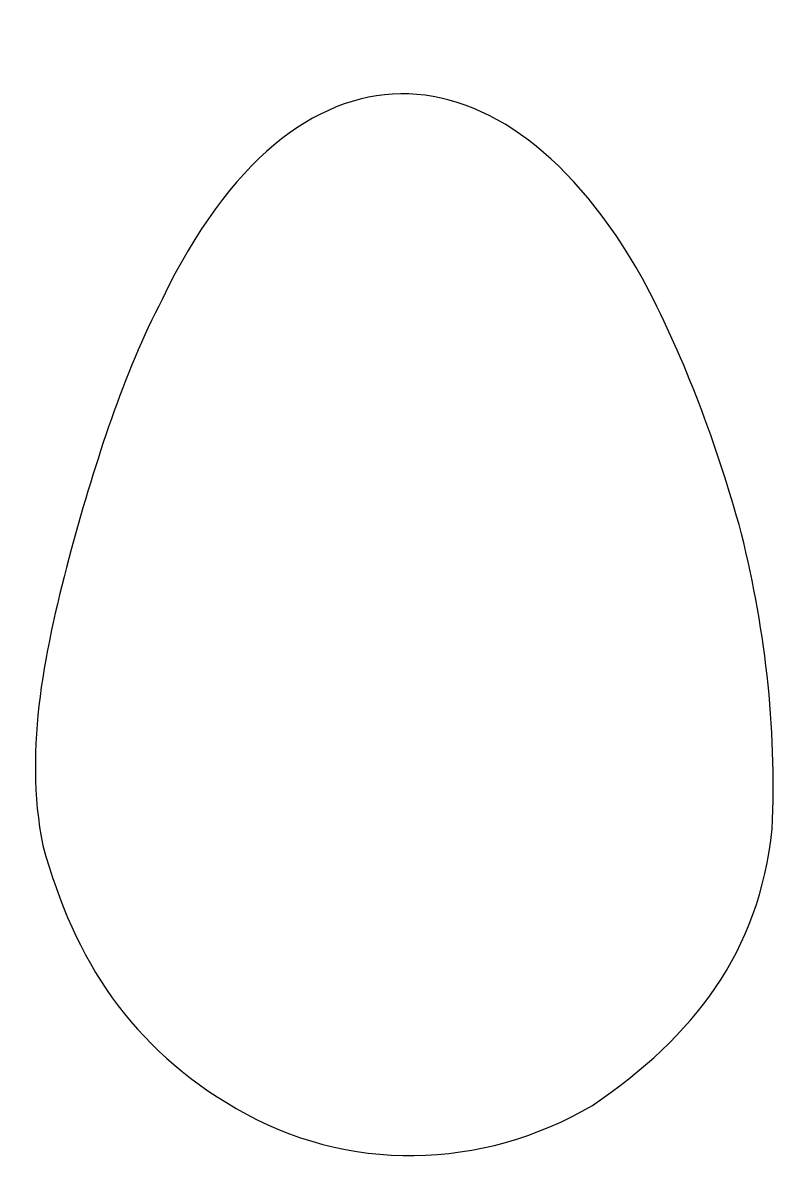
# Model space of a CAD drawing. Header units: centimetres. Extents: x -6 to 4.4, y -5.7 to 10.1.
import ezdxf

# ---------------------------------------------------------------- set-up
doc = ezdxf.new("R2010")
doc.units = ezdxf.units.CM
doc.header["$MEASUREMENT"] = 0
doc.layers.add('Layer 1', color=7, linetype='Continuous')

msp = doc.modelspace()

# ---------------------------------------------------------------- linework, layer by layer
at = {"layer": 'Layer 1', "color": 28}
msp.add_open_spline([(2.53474, 6.5778), (3.07256, 5.57289), (3.51828, 4.41224), (3.86033, 3.20132), (3.86033, 3.20132), (4.21525, 1.84153), (4.38239, 0.42216), (4.31467, -0.98383), (4.31467, -0.98383), (4.14019, -2.67986), (3.24029, -3.83368), (1.84693, -4.78132), (1.84693, -4.78132), (0.32526, -5.67678), (-1.52959, -5.71081), (-3.05104, -4.82302), (-3.05104, -4.82302), (-4.48438, -3.99279), (-5.26837, -2.80069), (-5.70637, -1.21312), (-5.70637, -1.21312), (-5.979, 0.15153), (-5.66443, 1.53293), (-5.3187, 2.85535), (-5.3187, 2.85535), (-4.97506, 4.0886), (-4.60134, 5.26428), (-4.06399, 6.29853), (-4.06399, 6.29853), (-2.2462, 10.09039), (0.65302, 9.92909), (2.53475, 6.5778), (2.53475, 6.5778), (2.53475, 6.5778), (2.53474, 6.5778), (2.53474, 6.5778)], degree=3, knots=[0, 0, 0, 0, 0.1, 0.1, 0.1, 0.1, 0.2, 0.2, 0.2, 0.2, 0.3, 0.3, 0.3, 0.3, 0.4, 0.4, 0.4, 0.4, 0.5, 0.5, 0.5, 0.5, 0.6, 0.6, 0.6, 0.6, 0.7, 0.7, 0.7, 0.7, 0.8, 0.8, 0.8, 0.8, 1, 1, 1, 1], dxfattribs=at)

doc.saveas('drawing.dxf')
